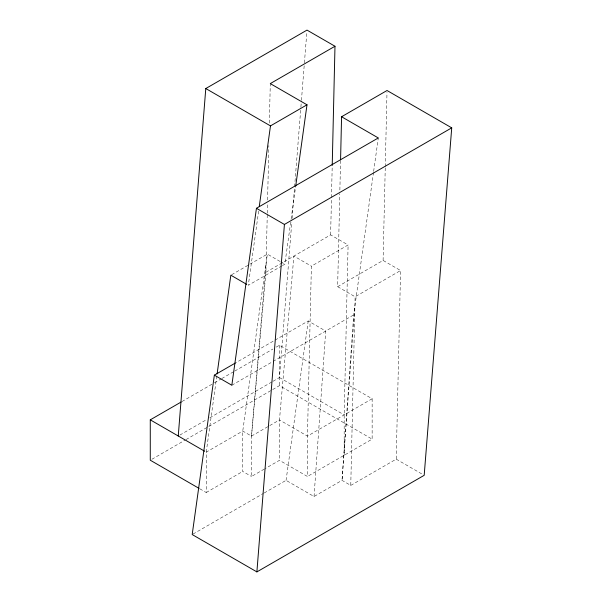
<?xml version="1.0" encoding="UTF-8"?>
<svg xmlns="http://www.w3.org/2000/svg" width="602" height="602" viewBox="0 0 602 602"><rect width="100%" height="100%" fill="white"/><g stroke="black" fill="none" stroke-linecap="round" stroke-linejoin="round"><path stroke-width="0.45" stroke-dasharray="3.01 2.26" d="M264.286 469.093L251.501 476.475L251.501 436.104L265.926 272.232L267.265 214.071M267.288 213.138L267.506 203.747M267.597 199.992L268.853 145.556M269.372 123.026L270.283 83.603M265.926 272.232L330.618 234.885L348.099 244.976L311.385 266.174L307.449 436.104L307.449 476.475L279.471 460.327L265.083 468.634M330.618 234.885L331.461 198.284M331.484 197.343L332.199 166.378M337.639 286.672L383.098 260.433L400.578 270.524L355.12 296.771L337.639 286.672L339.791 193.731M339.874 189.976L340.551 160.869M344.171 455.278L344.171 414.906L348.099 244.976M264.218 492.97L286.063 480.351L314.041 496.507L342.019 480.351L350.763 485.4L355.12 296.771M383.098 260.433L385.25 167.484M385.272 166.551L386.988 92.377M350.763 485.4L396.214 459.153L400.578 270.524M314.041 496.507L325.712 331.047L308.232 320.956L236.21 362.532M373.511 172.322L353.69 314.891L342.019 480.351L354.909 306.117M272.999 381.292L279.471 377.552L291.789 222.093M292.09 218.345L300.842 107.833M300.917 106.893L301.361 101.279M301.436 100.338L304.334 63.812M304.409 62.879L306.854 31.974M199.834 488.824L206.23 492.519L206.23 452.147L242.756 431.055L251.501 436.104L266.137 262.886M206.23 452.147L216.976 374.85M258.619 211.151L248.31 285.295L281.593 266.076M280.073 261.449L267.356 254.112L242.756 431.055L242.756 471.426L251.501 476.475M282.406 265.61L284.844 264.203L291.029 219.722M291.157 218.789L295.537 187.282M286.063 480.351L308.232 320.956M373.639 171.397L378.289 137.948M231.642 274.73L267.356 254.112M181.962 401.549L213.65 383.248M214.462 382.782L220.964 379.027M221.777 378.56L233.967 371.524M234.78 371.058L272.969 349.01M276.22 347.128L279.471 345.255L372.141 398.757L372.141 439.129L307.449 476.475M231.838 385.242L272.3 361.877M273.112 361.411L353.69 314.891M179.87 435.058L206.591 419.632M209.835 417.758L272.187 381.766M151.9 459.273L185.213 440.039M186.026 439.573L207.968 426.908M208.781 426.442L279.471 385.626L372.141 439.129M251.501 436.104L279.471 419.955L293.896 256.083L311.385 266.174M206.23 492.519L242.756 471.426M372.141 398.757L307.449 436.104L279.471 419.955L279.471 460.327M193.001 534.079L263.405 493.437M280.871 261.908L284.844 264.203M279.471 377.552L344.171 414.906M396.214 459.153L422.596 474.384M279.471 345.255L279.471 385.626"/><path stroke-width="0.9" d="M332.221 165.437L334.983 46.249L307.005 30.1L205.786 88.539L178.252 435.991M340.574 159.936L341.575 116.75L387.033 90.503L451.726 127.85L424.192 475.309L256.888 571.9L192.196 534.546L214.357 375.151L235.397 362.998M256.888 571.9L284.422 224.448L451.726 127.85M217.104 373.917L230.829 275.197L246.722 284.377M341.575 116.75L378.289 137.948L256.444 208.292L231.838 385.242L214.357 375.151M259.266 206.516L270.479 125.893L307.005 104.801L270.283 83.603L334.983 46.249M295.665 186.357L307.005 104.801M199.036 488.365L150.274 460.214L150.274 419.842L181.149 402.016M205.786 88.539L270.479 125.893M256.444 208.292L284.422 224.448M150.274 419.842L204.627 451.222"/></g></svg>
